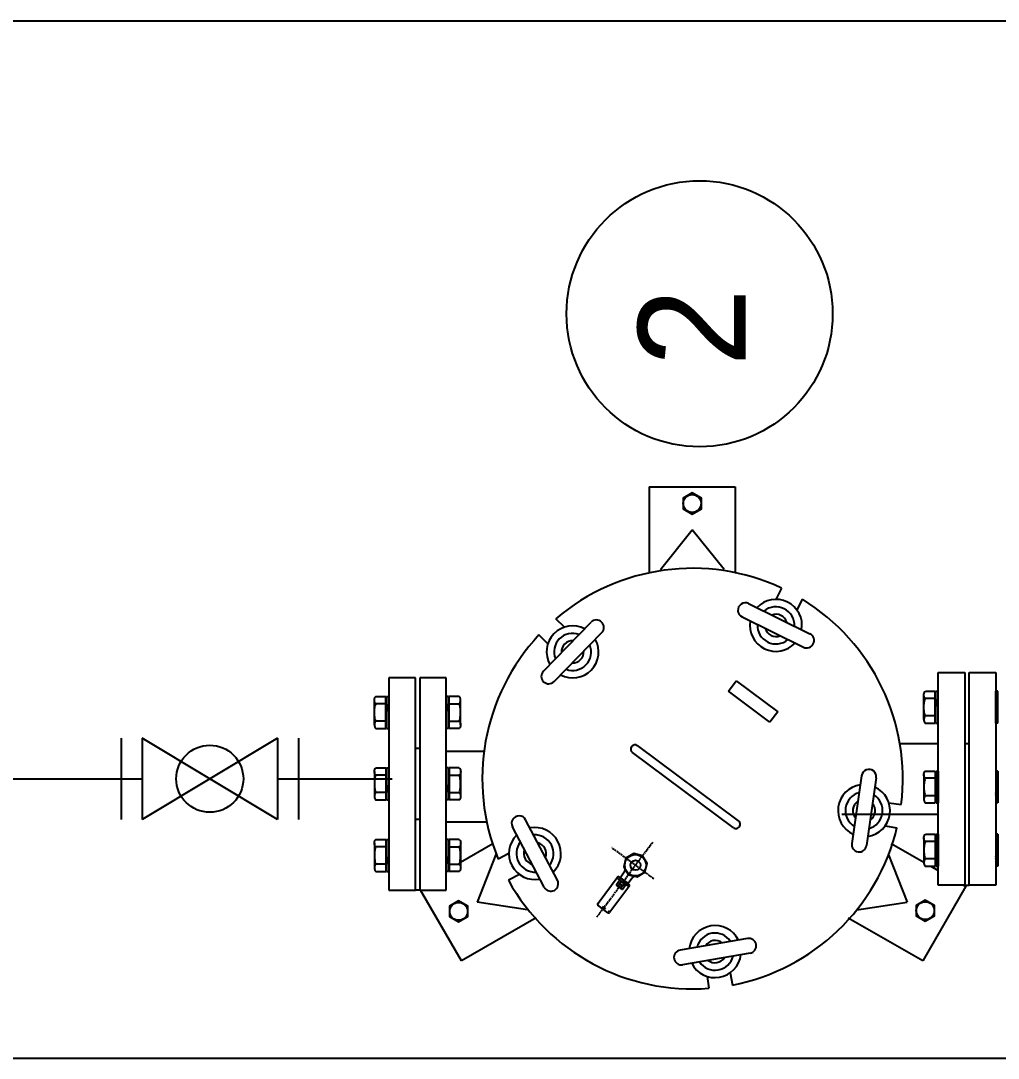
# Model space of a CAD drawing. Header units: millimetres. Extents: x 98929 to 11941380, y 952 to 54154.
# Drawn here: x 208469 to 209190, y 33196 to 33961 of the extents above; entities that cross this region are included whole.
import ezdxf

# ---------------------------------------------------------------- set-up
doc = ezdxf.new("R2010")
doc.units = ezdxf.units.MM
doc.linetypes.add('CENTER', pattern=[2, 1.25, -0.25, 0.25, -0.25])
doc.layers.add('-급수', color=3, linetype='Continuous', lineweight=30)
doc.layers.add('CENTER', color=8, linetype='CENTER')
doc.layers.add('장비', color=8, linetype='Continuous')
doc.layers.add('Library', color=210, linetype='Continuous', plot=False)
doc.styles.add('울릉도B', font='HYWULM.TTF')

# ---------------------------------------------------------------- blocks, each defined once
blk = doc.blocks.new('BA-8E')
for p, q in [((-6, 43), (-6, 42.5)), ((-6, 42.5), (-6, 15.5)), ((-6, 42.5), (-4.63, 42.5)), ((-5, 44), (5, 44)), ((-2, 42.5), (1.36, 42.5)), ((4.91, 42.5), (6, 42.5)), ((6, 43), (6, 42.5)), ((6, 42.5), (6, 15.5)), ((-6, 17), (6, 17)), ((-3, 21.7), (-3, 17)), ((-3, 17.3), (3, 17.3)), ((-2.7, 22), (2.7, 22)), ((-1.5, 22), (-1.5, 17.3)), ((1.5, 22), (1.5, 17.3)), ((3, 21.7), (3, 17)), ((6, 17), (6, 15.5)), ((-6, 15.5), (6, 15.5)), ((-4, 15.5), (-4, 9.73)), ((-4, 15.2), (4, 15.2)), ((4, 15.5), (4, 9.73))]:
    blk.add_line(p, q)
blk.add_lwpolyline([(9.56, 0), (6.76, 6.76), (0, 9.56), (-6.76, 6.76), (-9.56, 0), (-6.76, -6.76), (0, -9.56), (6.76, -6.76)], close=True)
for radius in [8.6, 4]:
    blk.add_circle((0, 0), radius)
for centre, radius, start, end in [((-5, 43), 1, 90, 180), ((5, 43), 1, 0, 90), ((-2.7, 21.7), 0.3, 90, 180), ((2.7, 21.7), 0.3, 360, 90), ((-8, 9.73), 4, 328.82544, 0), ((8, 9.73), 4, 180, 211.17456)]:
    blk.add_arc(centre, radius, start, end)
at = {"layer": 'CENTER'}
for p, q in [((0, 52.02), (0, -23.24)), ((-18.55, 0), (23.65, 0))]:
    blk.add_line(p, q, dxfattribs=at)
blk = doc.blocks.new('A$C31BA1A71')
at = {"layer": 'Library'}
blk.add_lwpolyline([(10.7, 24.6), (0, 18.5), (0, 6.2), (10.7, 0), (21.3, 6.2), (21.3, 18.5)], close=True, dxfattribs=at)
blk.add_circle((10.7, 12.3), 10.4, dxfattribs=at)
blk = doc.blocks.new('RO SYSTEM')
at = {"layer": '장비', "color": 5}
blk.add_line((-1250, 3000), (-1250, 0), dxfattribs=at)
at = {"layer": '장비', "color": 4}
for p, q in [((-485.3, 2227.11), (-485.3, 604.61)), ((-1044.01, 2024.06), (-1044.01, 1905.74)), ((-1044.01, 1805.96), (-1044.01, 1721.38))]:
    blk.add_line(p, q, dxfattribs=at)
at = {"layer": '장비', "color": 0}
for p, q in [((-1014.07, 1921.26), (-1073.94, 1921.26)), ((-1014.07, 1790.44), (-1073.94, 1790.44))]:
    blk.add_line(p, q, dxfattribs=at)
at = {"layer": '장비'}
for p, q in [((-1073.94, 1805.96), (-1014.07, 1905.74)), ((-1014.07, 1905.74), (-1073.94, 1905.74)), ((-1014.07, 1805.96), (-1073.94, 1905.74)), ((-1014.07, 1805.96), (-1073.94, 1805.96)), ((-1112.31, 1733.19), (-1112.31, 1726.05)), ((-1091.43, 1734.47), (-1109.62, 1734.47)), ((-1106.93, 1726.05), (-1106.93, 1733.19)), ((-1094.12, 1726.05), (-1094.12, 1733.19)), ((-1088.74, 1733.19), (-1088.74, 1726.05)), ((-1059.61, 1733.19), (-1059.61, 1726.05)), ((-1038.73, 1734.47), (-1056.92, 1734.47)), ((-1054.23, 1726.05), (-1054.23, 1733.19)), ((-1041.42, 1726.05), (-1041.42, 1733.19)), ((-1036.04, 1733.19), (-1036.04, 1726.05)), ((-1006.91, 1733.19), (-1006.91, 1726.05)), ((-1004.21, 1734.47), (-986.02, 1734.47)), ((-1001.52, 1726.05), (-1001.52, 1733.19)), ((-988.71, 1726.05), (-988.71, 1733.19)), ((-983.33, 1733.19), (-983.33, 1726.05)), ((-969.52, 1723.89), (-1126.12, 1723.89)), ((-1126.12, 1723.89), (-1126.12, 1704.31)), ((-1088.74, 1726.05), (-1112.31, 1726.05)), ((-1088.74, 1725.53), (-1112.31, 1725.53)), ((-1112.31, 1725.53), (-1112.31, 1723.89)), ((-1088.74, 1723.89), (-1112.31, 1723.89)), ((-1106.86, 1724.09), (-1102.81, 1725.36)), ((-1105.25, 1724.09), (-1101.2, 1725.36)), ((-1088.74, 1725.53), (-1088.74, 1723.89)), ((-1036.04, 1726.05), (-1059.61, 1726.05)), ((-1036.04, 1725.53), (-1059.61, 1725.53)), ((-1059.61, 1725.53), (-1059.61, 1723.89)), ((-1036.04, 1723.89), (-1059.61, 1723.89)), ((-1054.16, 1724.09), (-1050.1, 1725.36)), ((-1052.55, 1724.09), (-1048.5, 1725.36)), ((-1036.04, 1725.53), (-1036.04, 1723.89)), ((-1006.91, 1726.05), (-983.33, 1726.05)), ((-1006.91, 1725.53), (-983.33, 1725.53)), ((-1006.91, 1725.53), (-1006.91, 1723.89)), ((-1006.91, 1723.89), (-983.33, 1723.89)), ((-990.39, 1724.09), (-994.45, 1725.36)), ((-988.79, 1724.09), (-992.84, 1725.36)), ((-983.33, 1725.53), (-983.33, 1723.89)), ((-969.52, 1704.31), (-969.52, 1723.89)), ((-1178.31, 1670.19), (-1126.12, 1700.49)), ((-1126.12, 1704.31), (-969.52, 1704.31)), ((-1126.12, 1701.12), (-1126.12, 1704.31)), ((-969.52, 1701.12), (-1126.12, 1701.12)), ((-1126.12, 1701.12), (-1126.12, 1681.54)), ((-1073.92, 1701.12), (-1073.92, 1704.31)), ((-1073.92, 1704.31), (-1021.72, 1704.31)), ((-1021.72, 1701.12), (-1021.72, 1704.31)), ((-969.52, 1681.54), (-969.52, 1701.12)), ((-1126.12, 1681.54), (-969.52, 1681.54)), ((-1112.31, 1679.9), (-1112.31, 1681.54)), ((-1088.74, 1681.54), (-1112.31, 1681.54)), ((-1088.74, 1679.9), (-1112.31, 1679.9)), ((-1088.74, 1679.38), (-1112.31, 1679.38)), ((-1112.31, 1672.24), (-1112.31, 1679.38)), ((-1110.6, 1679.9), (-1110.29, 1679.38)), ((-1106.93, 1679.38), (-1106.93, 1672.24)), ((-1106.86, 1681.33), (-1102.81, 1680.07)), ((-1105.25, 1681.33), (-1101.2, 1680.07)), ((-1094.12, 1679.38), (-1094.12, 1672.24)), ((-1088.74, 1679.9), (-1088.74, 1681.54)), ((-1088.74, 1672.24), (-1088.74, 1679.38)), ((-1076.02, 1651.63), (-1076.02, 1681.54)), ((-1073.92, 1681.54), (-1021.72, 1681.54)), ((-1059.61, 1679.9), (-1059.61, 1681.54)), ((-1036.04, 1681.54), (-1059.61, 1681.54)), ((-1036.04, 1679.9), (-1059.61, 1679.9)), ((-1036.04, 1679.38), (-1059.61, 1679.38)), ((-1059.61, 1672.24), (-1059.61, 1679.38)), ((-1054.23, 1679.38), (-1054.23, 1672.24)), ((-1054.16, 1681.33), (-1050.1, 1680.07)), ((-1052.55, 1681.33), (-1048.5, 1680.07)), ((-1041.42, 1679.38), (-1041.42, 1672.24)), ((-1036.04, 1679.9), (-1036.04, 1681.54)), ((-1036.04, 1672.24), (-1036.04, 1679.38)), ((-1023.82, 1653.69), (-1023.82, 1681.54)), ((-1006.91, 1679.9), (-1006.91, 1681.54)), ((-1006.91, 1681.54), (-983.33, 1681.54)), ((-1006.91, 1679.9), (-983.33, 1679.9)), ((-1006.91, 1679.38), (-983.33, 1679.38)), ((-1006.91, 1672.24), (-1006.91, 1679.38)), ((-1001.52, 1679.38), (-1001.52, 1672.24)), ((-990.39, 1681.33), (-994.45, 1680.07)), ((-988.79, 1681.33), (-992.84, 1680.07)), ((-988.71, 1679.38), (-988.71, 1672.24)), ((-983.33, 1679.9), (-983.33, 1681.54)), ((-983.33, 1672.24), (-983.33, 1679.38)), ((-1146.46, 1615.33), (-1178.31, 1670.19)), ((-1092.38, 1671.04), (-1109.62, 1670.96)), ((-1105.42, 1670.98), (-1091.6, 1647.17)), ((-1091.43, 1670.96), (-1092.35, 1670.96)), ((-1039.68, 1671.04), (-1056.92, 1670.96)), ((-1038.73, 1670.96), (-1039.65, 1670.96)), ((-1004.21, 1670.96), (-986.02, 1670.96)), ((-1140.5, 1621.71), (-1134.96, 1658.68)), ((-1099.93, 1645.09), (-1134.96, 1658.68)), ((-1099.1, 1635.33), (-1103.2, 1643.2)), ((-1123.97, 1609.26), (-1079.34, 1632.74)), ((-1114.58, 1627.49), (-1118.85, 1635.7)), ((-1118.86, 1599.56), (-1074.24, 1623.04)), ((-1093.69, 1625), (-1093.77, 1625.15)), ((-1109.08, 1616.98), (-1109.12, 1617.07)), ((-964.72, 1609.93), (-928.59, 1574.75)), ((-944.48, 1606.63), (-937.99, 1613.23)), ((-972.37, 1602.07), (-936.24, 1566.89)), ((-952.77, 1598.15), (-952.7, 1598.22)), ((-932.24, 1594.34), (-926.02, 1600.66)), ((-940.39, 1586), (-940.27, 1586.12)), ((-1080.02, 1470.02), (-1024.69, 1544.29)), ((-1074.93, 1466.23), (-1019.6, 1540.5)), ((-828.94, 1532.07), (-892.24, 1532.07)), ((-828.94, 1532.07), (-828.79, 1468.63)), ((-889.83, 1523.56), (-860.58, 1500.28)), ((-1172.54, 1457.6), (-1181.09, 1507.29)), ((-1161.74, 1459.46), (-1170.28, 1509.15)), ((-1050.07, 1499.6), (-1050.07, 1499.6)), ((-889.87, 1476.74), (-860.58, 1500.28)), ((-1178.16, 1491.25), (-1178.32, 1491.23)), ((-1189.67, 1489.33), (-1198.42, 1487.87)), ((-1186.98, 1472.16), (-1196.1, 1470.64)), ((-1175.28, 1474.14), (-1175.38, 1474.13)), ((-1002.2, 1442.91), (-979.46, 1473.43)), ((-979.46, 1473.43), (-971.83, 1467.75)), ((-828.79, 1468.63), (-892.09, 1468.63)), ((-971.83, 1467.75), (-994.57, 1437.22)), ((-924.71, 1463.53), (-947, 1418.3)), ((-914.87, 1458.68), (-937.17, 1413.45)), ((-994.57, 1437.22), (-1002.2, 1442.91)), ((-922.38, 1443.68), (-922.29, 1443.64)), ((-911.75, 1438.41), (-903.47, 1434.28)), ((-930.11, 1428.15), (-929.96, 1428.07)), ((-919.66, 1422.97), (-911.73, 1419.01)), ((-1178.26, 1330.15), (-1146.67, 1385.17)), ((-1070.11, 1389.85), (-1070.11, 1318.89)), ((-1140.7, 1378.99), (-1134.95, 1341.86)), ((-1041.74, 1375.39), (-1091.65, 1382.61)), ((-1043.31, 1364.54), (-1093.22, 1371.76)), ((-1077.06, 1369.59), (-1077.08, 1369.43)), ((-1059.9, 1367.04), (-1059.91, 1366.94)), ((-1100.17, 1355.55), (-1134.95, 1341.86)), ((-1091.65, 1353.58), (-1105.5, 1329.46)), ((-1078.76, 1358.06), (-1080.07, 1349.28)), ((-1061.63, 1355.31), (-1062.99, 1346.16)), ((-1017.91, 1346.66), (-1017.91, 1318.89)), ((-1123.24, 1298.56), (-1178.26, 1330.15)), ((-1108.5, 1324.24), (-1111.57, 1318.89)), ((-1108.5, 1328.19), (-1108.5, 1321.05)), ((-1087.62, 1329.47), (-1105.81, 1329.47)), ((-1103.12, 1321.05), (-1103.12, 1328.19)), ((-1090.31, 1321.05), (-1090.31, 1328.19)), ((-1084.93, 1328.19), (-1084.93, 1321.05)), ((-1061.86, 1328.17), (-1061.86, 1321.03)), ((-1040.97, 1329.45), (-1059.17, 1329.45)), ((-1056.47, 1321.03), (-1056.47, 1328.17)), ((-1043.66, 1321.03), (-1043.66, 1328.17)), ((-1038.28, 1328.17), (-1038.28, 1321.03)), ((-1003.09, 1328.19), (-1003.09, 1321.05)), ((-1000.4, 1329.47), (-982.21, 1329.47)), ((-997.71, 1321.05), (-997.71, 1328.19)), ((-984.9, 1321.05), (-984.9, 1328.19)), ((-979.52, 1328.19), (-979.52, 1321.05)), ((-1122.31, 1318.89), (-965.71, 1318.89)), ((-1122.31, 1299.31), (-1122.31, 1318.89)), ((-1084.93, 1321.05), (-1108.5, 1321.05)), ((-1084.93, 1320.53), (-1108.5, 1320.53)), ((-1108.5, 1320.53), (-1108.5, 1318.89)), ((-1084.93, 1318.89), (-1108.5, 1318.89)), ((-1103.05, 1319.1), (-1098.99, 1320.36)), ((-1101.44, 1319.1), (-1097.39, 1320.36)), ((-1084.93, 1320.53), (-1084.93, 1318.89)), ((-1070.11, 1318.89), (-1017.91, 1318.89)), ((-1038.28, 1321.03), (-1061.86, 1321.03)), ((-1038.28, 1320.51), (-1061.86, 1320.51)), ((-1061.86, 1320.51), (-1061.86, 1318.87)), ((-1038.28, 1318.87), (-1061.86, 1318.87)), ((-1056.4, 1319.08), (-1052.35, 1320.34)), ((-1054.8, 1319.08), (-1050.74, 1320.34)), ((-1038.28, 1320.51), (-1038.28, 1318.87)), ((-1003.09, 1321.05), (-979.52, 1321.05)), ((-1003.09, 1320.53), (-979.52, 1320.53)), ((-1003.09, 1320.53), (-1003.09, 1318.89)), ((-1003.09, 1318.89), (-979.52, 1318.89)), ((-986.58, 1319.1), (-990.63, 1320.36)), ((-984.97, 1319.1), (-989.03, 1320.36)), ((-979.52, 1320.53), (-979.52, 1318.89)), ((-965.71, 1318.89), (-965.71, 1299.31)), ((-1122.31, 1300.19), (-1123.24, 1298.56)), ((-965.71, 1299.31), (-1122.31, 1299.31)), ((-1122.31, 1299.31), (-1122.31, 1296.12)), ((-1122.31, 1296.12), (-965.71, 1296.12)), ((-1122.31, 1276.54), (-1122.31, 1296.12)), ((-1070.11, 1296.12), (-1017.91, 1296.12)), ((-1017.91, 1299.31), (-1017.91, 1296.12)), ((-965.71, 1296.12), (-965.71, 1276.54)), ((-965.71, 1276.54), (-1122.31, 1276.54)), ((-1108.5, 1274.9), (-1108.5, 1276.54)), ((-1084.93, 1276.54), (-1108.5, 1276.54)), ((-1084.93, 1274.9), (-1108.5, 1274.9)), ((-1103.05, 1276.33), (-1098.99, 1275.07)), ((-1101.44, 1276.33), (-1097.39, 1275.07)), ((-1084.93, 1274.9), (-1084.93, 1276.54)), ((-1061.86, 1274.89), (-1061.86, 1276.53)), ((-1038.28, 1276.53), (-1061.86, 1276.53)), ((-1038.28, 1274.89), (-1061.86, 1274.89)), ((-1056.4, 1276.32), (-1052.35, 1275.06)), ((-1054.8, 1276.32), (-1050.74, 1275.06)), ((-1038.28, 1274.89), (-1038.28, 1276.53)), ((-1003.09, 1274.9), (-1003.09, 1276.54)), ((-1003.09, 1276.54), (-979.52, 1276.54)), ((-1003.09, 1274.9), (-979.52, 1274.9)), ((-986.58, 1276.33), (-990.63, 1275.07)), ((-984.97, 1276.33), (-989.03, 1275.07)), ((-979.52, 1274.9), (-979.52, 1276.54))]:
    blk.add_line(p, q, dxfattribs=at)
for points in [[(-1106.93, 1733.19, 0.180912), (-1107.09, 1733.62, 0.10298), (-1107.72, 1734.09, 0.0625), (-1108.53, 1734.36, 0.048725), (-1109.62, 1734.47, 0.048725), (-1110.71, 1734.36, 0.0625), (-1111.53, 1734.09, 0.10298), (-1112.15, 1733.62, 0.180912), (-1112.31, 1733.19, 0.180912)], [(-1094.12, 1733.19, 0.287816), (-1094.34, 1733.54, 0.063192), (-1096, 1734.09, 0.028693), (-1097.88, 1734.36, 0.020666), (-1100.53, 1734.47, 0.020666), (-1103.17, 1734.36, 0.028693), (-1105.06, 1734.09, 0.063192), (-1106.71, 1733.54, 0.287816), (-1106.93, 1733.19, 0.287816)], [(-1094.12, 1733.19, -0.180912), (-1093.96, 1733.62, -0.10298), (-1093.33, 1734.09, -0.0625), (-1092.52, 1734.36, -0.048725), (-1091.43, 1734.47, -0.048725), (-1090.34, 1734.36, -0.0625), (-1089.53, 1734.09, -0.10298), (-1088.9, 1733.62, -0.180912), (-1088.74, 1733.19, -0.180912)], [(-1054.23, 1733.19, 0.180912), (-1054.39, 1733.62, 0.10298), (-1055.02, 1734.09, 0.0625), (-1055.83, 1734.36, 0.048725), (-1056.92, 1734.47, 0.048725), (-1058.01, 1734.36, 0.0625), (-1058.82, 1734.09, 0.10298), (-1059.45, 1733.62, 0.180912), (-1059.61, 1733.19, 0.180912)], [(-1041.42, 1733.19, 0.287816), (-1041.64, 1733.54, 0.063192), (-1043.29, 1734.09, 0.028693), (-1045.18, 1734.36, 0.020666), (-1047.82, 1734.47, 0.020666), (-1050.47, 1734.36, 0.028693), (-1052.35, 1734.09, 0.063192), (-1054.01, 1733.54, 0.287816), (-1054.23, 1733.19, 0.287816)], [(-1041.42, 1733.19, -0.180912), (-1041.26, 1733.62, -0.10298), (-1040.63, 1734.09, -0.0625), (-1039.82, 1734.36, -0.048725), (-1038.73, 1734.47, -0.048725), (-1037.64, 1734.36, -0.0625), (-1036.82, 1734.09, -0.10298), (-1036.2, 1733.62, -0.180912), (-1036.04, 1733.19, -0.180912)], [(-1001.52, 1733.19, 0.180912), (-1001.69, 1733.62, 0.10298), (-1002.31, 1734.09, 0.0625), (-1003.12, 1734.36, 0.048725), (-1004.21, 1734.47, 0.048725), (-1005.31, 1734.36, 0.0625), (-1006.12, 1734.09, 0.10298), (-1006.74, 1733.62, 0.180912), (-1006.91, 1733.19, 0.180912)], [(-1001.52, 1733.19, -0.287816), (-1001.3, 1733.54, -0.063192), (-999.65, 1734.09, -0.028693), (-997.76, 1734.36, -0.020666), (-995.12, 1734.47, -0.020666), (-992.48, 1734.36, -0.028693), (-990.59, 1734.09, -0.063192), (-988.93, 1733.54, -0.287816), (-988.71, 1733.19, -0.287816)], [(-988.71, 1733.19, -0.180912), (-988.55, 1733.62, -0.10298), (-987.93, 1734.09, -0.0625), (-987.11, 1734.36, -0.048725), (-986.02, 1734.47, -0.048725), (-984.93, 1734.36, -0.0625), (-984.12, 1734.09, -0.10298), (-983.49, 1733.62, -0.180912), (-983.33, 1733.19, -0.180912)], [(-1106.93, 1672.24, -0.180912), (-1107.09, 1671.81, -0.10298), (-1107.72, 1671.34, -0.0625), (-1108.53, 1671.07, -0.048725), (-1109.62, 1670.96, -0.048725), (-1110.71, 1671.07, -0.0625), (-1111.53, 1671.34, -0.10298), (-1112.15, 1671.81, -0.180912), (-1112.31, 1672.24, -0.180912)], [(-1106.93, 1672.24, 0.287816), (-1106.71, 1671.89, 0.063192), (-1105.06, 1671.34, 0.028693), (-1103.17, 1671.07, 0.020666), (-1100.53, 1670.96, 0.020666), (-1097.88, 1671.07, 0.028693), (-1096, 1671.34, 0.063192), (-1094.34, 1671.89, 0.287816), (-1094.12, 1672.24, 0.287816)], [(-1094.12, 1672.24, -0.096099), (-1094.15, 1672.1, -0.096099)], [(-1094.12, 1672.24, 0.050041), (-1094.11, 1672.11, 0.050041)], [(-1088.73, 1672.19, -0.180912), (-1088.89, 1671.76, -0.10298), (-1089.52, 1671.28, -0.0625), (-1090.33, 1671.02, -0.048725), (-1091.42, 1670.91, -0.048725), (-1092.51, 1671.02, -0.0625), (-1093.33, 1671.28, -0.10298), (-1093.95, 1671.76, -0.180912), (-1094.11, 1672.19, -0.180912)], [(-1054.23, 1672.24, -0.180912), (-1054.39, 1671.81, -0.10298), (-1055.02, 1671.34, -0.0625), (-1055.83, 1671.07, -0.048725), (-1056.92, 1670.96, -0.048725), (-1058.01, 1671.07, -0.0625), (-1058.82, 1671.34, -0.10298), (-1059.45, 1671.81, -0.180912), (-1059.61, 1672.24, -0.180912)], [(-1054.23, 1672.24, 0.287816), (-1054.01, 1671.89, 0.063192), (-1052.35, 1671.34, 0.028693), (-1050.47, 1671.07, 0.020666), (-1047.82, 1670.96, 0.020666), (-1045.18, 1671.07, 0.028693), (-1043.29, 1671.34, 0.063192), (-1041.64, 1671.89, 0.287816), (-1041.42, 1672.24, 0.287816)], [(-1041.42, 1672.24, -0.096099), (-1041.45, 1672.1, -0.096099)], [(-1041.42, 1672.24, 0.050041), (-1041.4, 1672.11, 0.050041)], [(-1036.03, 1672.19, -0.180912), (-1036.19, 1671.76, -0.10298), (-1036.82, 1671.28, -0.0625), (-1037.63, 1671.02, -0.048725), (-1038.72, 1670.91, -0.048725), (-1039.81, 1671.02, -0.0625), (-1040.62, 1671.28, -0.10298), (-1041.25, 1671.76, -0.180912), (-1041.41, 1672.19, -0.180912)], [(-1001.52, 1672.24, -0.180912), (-1001.69, 1671.81, -0.10298), (-1002.31, 1671.34, -0.0625), (-1003.12, 1671.07, -0.048725), (-1004.21, 1670.96, -0.048725), (-1005.31, 1671.07, -0.0625), (-1006.12, 1671.34, -0.10298), (-1006.74, 1671.81, -0.180912), (-1006.91, 1672.24, -0.180912)], [(-1001.52, 1672.24, 0.287816), (-1001.3, 1671.89, 0.063192), (-999.65, 1671.34, 0.028693), (-997.76, 1671.07, 0.020666), (-995.12, 1670.96, 0.020666), (-992.48, 1671.07, 0.028693), (-990.59, 1671.34, 0.063192), (-988.93, 1671.89, 0.287816), (-988.71, 1672.24, 0.287816)], [(-988.71, 1672.24, 0.180912), (-988.55, 1671.81, 0.10298), (-987.93, 1671.34, 0.0625), (-987.11, 1671.07, 0.048725), (-986.02, 1670.96, 0.048725), (-984.93, 1671.07, 0.0625), (-984.12, 1671.34, 0.10298), (-983.49, 1671.81, 0.180912), (-983.33, 1672.24, 0.180912)], [(-1103.12, 1328.19, 0.180912), (-1103.28, 1328.62, 0.10298), (-1103.91, 1329.09, 0.0625), (-1104.72, 1329.36, 0.048725), (-1105.81, 1329.47, 0.048725), (-1106.9, 1329.36, 0.0625), (-1107.71, 1329.09, 0.10298), (-1108.34, 1328.62, 0.180912), (-1108.5, 1328.19, 0.180912)], [(-1090.31, 1328.19, 0.287816), (-1090.53, 1328.54, 0.063192), (-1092.18, 1329.09, 0.028693), (-1094.07, 1329.36, 0.020666), (-1096.71, 1329.47, 0.020666), (-1099.36, 1329.36, 0.028693), (-1101.24, 1329.09, 0.063192), (-1102.9, 1328.54, 0.287816), (-1103.12, 1328.19, 0.287816)], [(-1090.31, 1328.19, -0.180912), (-1090.15, 1328.62, -0.10298), (-1089.52, 1329.09, -0.0625), (-1088.71, 1329.36, -0.048725), (-1087.62, 1329.47, -0.048725), (-1086.53, 1329.36, -0.0625), (-1085.71, 1329.09, -0.10298), (-1085.09, 1328.62, -0.180912), (-1084.93, 1328.19, -0.180912)], [(-1056.47, 1328.17, 0.180912), (-1056.64, 1328.6, 0.10298), (-1057.26, 1329.08, 0.0625), (-1058.08, 1329.35, 0.048725), (-1059.17, 1329.45, 0.048725), (-1060.26, 1329.35, 0.0625), (-1061.07, 1329.08, 0.10298), (-1061.7, 1328.6, 0.180912), (-1061.86, 1328.17, 0.180912)], [(-1043.66, 1328.17, 0.287816), (-1043.88, 1328.52, 0.063192), (-1045.54, 1329.08, 0.028693), (-1047.43, 1329.34, 0.020666), (-1050.07, 1329.45, 0.020666), (-1052.71, 1329.34, 0.028693), (-1054.6, 1329.08, 0.063192), (-1056.26, 1328.52, 0.287816), (-1056.47, 1328.17, 0.287816)], [(-1043.66, 1328.17, -0.180912), (-1043.5, 1328.6, -0.10298), (-1042.88, 1329.08, -0.0625), (-1042.06, 1329.35, -0.048725), (-1040.97, 1329.45, -0.048725), (-1039.88, 1329.35, -0.0625), (-1039.07, 1329.08, -0.10298), (-1038.44, 1328.6, -0.180912), (-1038.28, 1328.17, -0.180912)], [(-997.71, 1328.19, 0.180912), (-997.87, 1328.62, 0.10298), (-998.5, 1329.09, 0.0625), (-999.31, 1329.36, 0.048725), (-1000.4, 1329.47, 0.048725), (-1001.49, 1329.36, 0.0625), (-1002.3, 1329.09, 0.10298), (-1002.93, 1328.62, 0.180912), (-1003.09, 1328.19, 0.180912)], [(-997.71, 1328.19, -0.287816), (-997.49, 1328.54, -0.063192), (-995.83, 1329.09, -0.028693), (-993.95, 1329.36, -0.020666), (-991.3, 1329.47, -0.020666), (-988.66, 1329.36, -0.028693), (-986.78, 1329.09, -0.063192), (-985.12, 1328.54, -0.287816), (-984.9, 1328.19, -0.287816)], [(-984.9, 1328.19, -0.180912), (-984.74, 1328.62, -0.10298), (-984.11, 1329.09, -0.0625), (-983.3, 1329.36, -0.048725), (-982.21, 1329.47, -0.048725), (-981.12, 1329.36, -0.0625), (-980.31, 1329.09, -0.10298), (-979.68, 1328.62, -0.180912), (-979.52, 1328.19, -0.180912)]]:
    blk.add_lwpolyline(points, format="xyb", dxfattribs=at)
for points in [[(-1149.54, 1672.42), (-1145.63, 1665.65), (-1137.82, 1665.65), (-1133.92, 1672.42), (-1137.82, 1679.18), (-1145.63, 1679.18)], [(-1149.01, 1328.44), (-1145.11, 1321.68), (-1137.29, 1321.68), (-1133.39, 1328.44), (-1137.29, 1335.21), (-1145.11, 1335.21)]]:
    blk.add_lwpolyline(points, close=True, dxfattribs=at)
for centre, radius in [((-1044.01, 1855.85), 24.72), ((-1141.73, 1672.42), 6.6), ((-1141.2, 1328.44), 6.6)]:
    blk.add_circle(centre, radius, dxfattribs=at)
at = {"layer": '장비', "color": 1}
blk.add_circle((-701.29, 1494.77), 98.06, dxfattribs=at)
at = {"layer": '장비'}
for centre, radius, start, end in [((-1043.88, 1500), 155, 46.91913, 112.49919), ((-1043.9, 1500.02), 155, 118.91913, 184.49919), ((-1099.1, 1616.15), 19.18, 44.36126, 191.15816), ((-1099.1, 1616.15), 13.7, 51.33789, 184.18153), ((-1076.79, 1627.89), 5.48, 297.75971, 117.75971), ((-1099.1, 1616.15), 8.22, 69.57002, 165.94939), ((-1099.1, 1616.15), 19.18, 224.36126, 11.15816), ((-1099.1, 1616.15), 13.7, 231.33789, 4.18153), ((-1099.1, 1616.15), 8.22, 249.57002, 345.94939), ((-1121.41, 1604.41), 5.48, 117.75971, 297.75971), ((-968.54, 1606), 5.48, 45.75971, 225.75971), ((-950.48, 1588.41), 19.18, 332.36126, 119.15816), ((-950.48, 1588.41), 13.7, 339.33789, 112.18153), ((-1043.88, 1500), 155, 334.91913, 40.49919), ((-950.48, 1588.41), 19.18, 152.36126, 299.15816), ((-950.48, 1588.41), 13.7, 159.33789, 292.18153), ((-950.48, 1588.41), 8.22, 357.57002, 93.94939), ((-950.48, 1588.41), 8.22, 177.57002, 273.94939), ((-932.42, 1570.82), 5.48, 225.75971, 45.75971), ((-1022.15, 1542.4), 3.17, 323.31676, 143.31676), ((-1175.69, 1508.22), 5.48, 9.75971, 189.75971), ((-1171.41, 1483.38), 19.18, 116.36126, 263.15816), ((-1171.41, 1483.38), 19.18, 296.36126, 83.15816), ((-1171.41, 1483.38), 13.7, 123.33789, 256.18153), ((-1171.41, 1483.38), 13.7, 303.33789, 76.18153), ((-1171.41, 1483.38), 8.22, 141.57002, 237.94939), ((-1171.41, 1483.38), 8.22, 321.57002, 57.94939), ((-1043.88, 1500), 155, 190.91913, 256.49919), ((-1077.48, 1468.12), 3.17, 143.31676, 323.31676), ((-919.79, 1461.1), 5.48, 333.75971, 153.75971), ((-1167.14, 1458.53), 5.48, 189.75971, 9.75971), ((-930.94, 1438.49), 19.18, 80.36126, 227.15816), ((-930.94, 1438.49), 13.7, 87.33789, 220.18153), ((-930.94, 1438.49), 8.22, 105.57002, 201.94939), ((-930.94, 1438.49), 19.18, 260.36126, 47.15816), ((-930.94, 1438.49), 13.7, 267.33789, 40.18153), ((-930.94, 1438.49), 8.22, 285.57002, 21.94939), ((-1043.88, 1500), 155, 262.91913, 328.49919), ((-942.09, 1415.88), 5.48, 153.75971, 333.75971), ((-1067.48, 1373.58), 19.18, 8.36126, 155.15816), ((-1067.48, 1373.58), 13.7, 15.33789, 148.18153), ((-1092.43, 1377.19), 5.48, 81.75971, 261.75971), ((-1067.48, 1373.58), 8.22, 33.57002, 129.94939), ((-1067.48, 1373.58), 19.18, 188.36126, 335.15816), ((-1067.48, 1373.58), 13.7, 195.33789, 328.18153), ((-1067.48, 1373.58), 8.22, 213.57002, 309.94939), ((-1042.53, 1369.96), 5.48, 261.75971, 81.75971)]:
    blk.add_arc(centre, radius, start, end, dxfattribs=at)
for name, p, xscale, yscale, zscale, rotation in [('BA-8E', (-1107.74, 1542.07), 0.9139776423553869, 0.9139776423553869, 0.9139544019755511, 53.31676417638032), ('A$C31BA1A71', (-833.27, 1493.47), 0.6343856444582343, 0.6343856444582343, 0.6343856444582343, 90)]:
    blk.add_blockref(name, p, dxfattribs=dict(at, xscale=xscale, yscale=yscale, zscale=zscale, rotation=rotation))
at = {"layer": '장비', "color": 1, "style": '울릉도B'}
blk.add_text('2', height=79.35, dxfattribs=at).set_placement((-740.18, 1460.8))

msp = doc.modelspace()

# ---------------------------------------------------------------- block references
at = {"layer": '-급수', "linetype": 'Continuous', "ltscale": 10, "rotation": 90.00000000000001}
msp.add_blockref('RO SYSTEM', (210464.55, 34446.46), dxfattribs=at)

doc.saveas('drawing.dxf')
